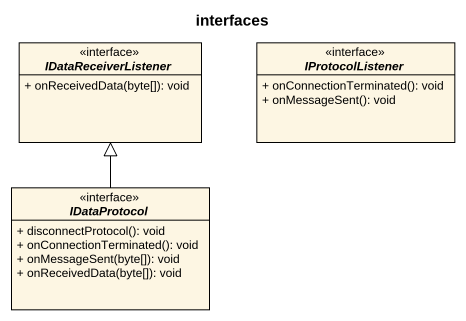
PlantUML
@startuml
title interfaces
hide circle
hide empty members
skinparam classAttributeIconSize 0
interface IDataReceiverListener <<interface>> {
  + onReceivedData(byte[]): void
}
interface IProtocolListener <<interface>> {
  + onConnectionTerminated(): void
  + onMessageSent(): void
}
interface IDataProtocol <<interface>> {
  + disconnectProtocol(): void
  + onConnectionTerminated(): void
  + onMessageSent(byte[]): void
  + onReceivedData(byte[]): void
}
IDataProtocol -up-|> IDataReceiverListener
@enduml
